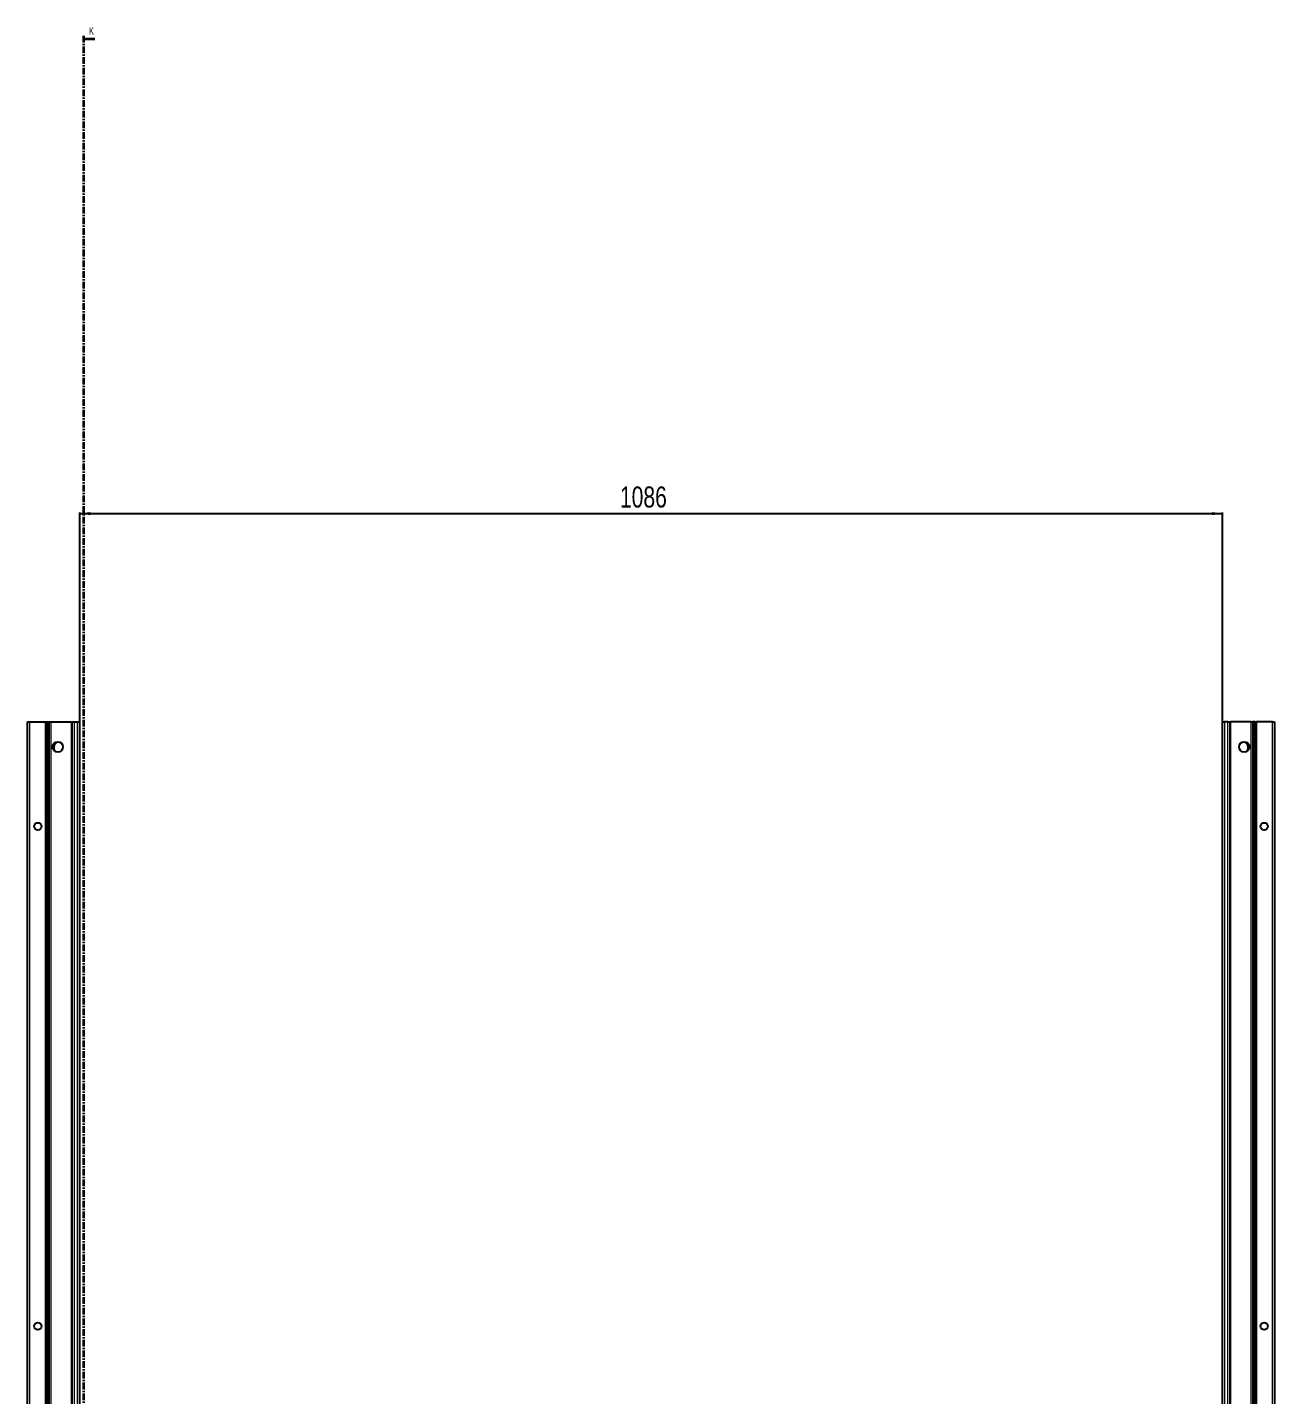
# Model space of a CAD drawing. Header units: millimetres. Extents: x -199 to 4366, y -2447 to 1507.
# Drawn here: x 2007 to 3193, y 207 to 1507 of the extents above; entities that cross this region are included whole.
import ezdxf

# ---------------------------------------------------------------- set-up
doc = ezdxf.new("R2010")
doc.units = ezdxf.units.MM
doc.linetypes.add('CENTER', pattern=[10.16, 6.35, -1.27, 1.27, -1.27])
doc.layers.add('FORMAT', color=7, linetype='Continuous')
doc.styles.add('SLDTEXTSTYLE0', font='TXT', dxfattribs={"width": 0.75})
doc.dimstyles.new('SLDDIMSTYLE0', dxfattribs={"dimtxt": 20, "dimasz": 10, "dimexe": 0, "dimexo": 0.0625, "dimgap": 5, "dimtad": 2, "dimdec": 1, "dimrnd": 1e-09, "dimzin": 12, "dimdsep": 46, "dimtxsty": 'SLDTEXTSTYLE0', "dimsah": 1, "dimcen": 0.09, "dimadec": 0, "dimazin": 3, "dimtfac": 1, "dimtofl": 0, "dimtmove": 0, "dimatfit": 3, "dimfxl": 0, "dimfrac": 2, "dimtolj": 1, "dimtzin": 12, "dimarcsym": 0})

# ---------------------------------------------------------------- blocks, each defined once
blk = doc.blocks.new('_D_4')
at = {"layer": 'FORMAT'}
for p, q in [((2057.1, 847.2), (2057.1, 1046)), ((2057.1, 1045), (3143.1, 1045)), ((3143.1, 847.2), (3143.1, 1046))]:
    blk.add_line(p, q, dxfattribs=at)
for points in [[(2057.1, 1045), (2067.1, 1043.5), (2067.1, 1046.5)], [(3143.1, 1045), (3133.1, 1046.5), (3133.1, 1043.5)]]:
    blk.add_solid(points, dxfattribs=at)
at = {"layer": 'FORMAT', "insert": (2570.5, 1070.8), "char_height": 20, "attachment_point": 1, "style": 'SLDTEXTSTYLE0'}
blk.add_mtext('1086', dxfattribs=at)

msp = doc.modelspace()

# ---------------------------------------------------------------- linework, layer by layer
at = {"color": 7, "linetype": 'CENTER', "lineweight": 35}
msp.add_line((2060.78, 1499.09), (2060.78, -1103.67), dxfattribs=at)
at = {"color": 7, "linetype": 'Continuous', "lineweight": 35}
msp.add_line((2071.42, 1496.09), (2060.78, 1496.09), dxfattribs=at)
at = {"color": 7, "linetype": 'Continuous', "lineweight": 25}
for p, q in [((2007.35, -851.79), (2007.35, 847.21)), ((2007.35, 847.21), (2009.35, 847.21)), ((2009.35, 847.21), (2024.7, 847.21)), ((2024.7, 847.21), (2025.35, 847.21)), ((2025.35, 823.46), (2025.35, 847.21)), ((2025.35, 847.21), (2025.94, 847.21)), ((2025.94, 847.21), (2027.14, 847.21)), ((2027.14, 847.21), (2027.14, -851.79)), ((2027.14, 847.21), (2027.18, 847.21)), ((2027.18, 847.21), (2027.18, -851.79)), ((2027.18, 847.21), (2028.38, 847.21)), ((2028.38, 847.21), (2029.8, 847.21)), ((2029.8, 847.21), (2049.2, 847.21)), ((2049.2, 847.21), (2049.85, 847.21)), ((2049.85, -851.79), (2049.85, 847.21)), ((2049.85, 847.21), (2051.85, 847.21)), ((2051.85, 847.21), (2055.05, 847.21)), ((2055.05, 847.21), (2057.05, 847.21)), ((2057.05, 847.21), (2057.05, -851.79)), ((3143.05, -851.79), (3143.05, 847.21)), ((3143.05, 847.21), (3145.05, 847.21)), ((3148.25, 847.21), (3145.05, 847.21)), ((3148.25, 847.21), (3150.25, 847.21)), ((3150.25, 847.21), (3150.25, -851.79)), ((3150.25, 847.21), (3150.9, 847.21)), ((3170.3, 847.21), (3150.9, 847.21)), ((3170.3, 847.21), (3171.72, 847.21)), ((3172.92, 847.21), (3171.72, 847.21)), ((3172.92, -851.79), (3172.92, 847.21)), ((3172.96, 847.21), (3172.92, 847.21)), ((3172.96, -851.79), (3172.96, 847.21)), ((3174.16, 847.21), (3172.96, 847.21)), ((3174.16, 847.21), (3174.75, 847.21)), ((3174.75, 847.21), (3174.75, 823.46)), ((3174.75, 847.21), (3175.4, 847.21)), ((3190.75, 847.21), (3175.4, 847.21)), ((3190.75, 847.21), (3192.75, 847.21)), ((3192.75, 847.21), (3192.75, -851.79)), ((2025.41, 823.35), (2025.35, 823.46)), ((2025.35, 823.46), (2025.35, 821.96)), ((2025.35, 821.96), (2025.41, 822.06)), ((2025.35, 773.46), (2025.35, 821.96)), ((2025.41, 822.06), (2025.41, 823.35)), ((2035.4, 827.73), (2035.4, 828.14)), ((3164.7, 828.14), (3164.7, 827.73)), ((3174.75, 823.46), (3174.69, 823.35)), ((3174.69, 823.35), (3174.69, 822.06)), ((3174.69, 822.06), (3174.75, 821.96)), ((3174.75, 821.96), (3174.75, 823.46)), ((3174.75, 821.96), (3174.75, 773.46)), ((2025.41, 773.35), (2025.35, 773.46)), ((2025.35, 773.46), (2025.35, 771.96)), ((2025.35, 771.96), (2025.41, 772.06)), ((2025.35, 723.46), (2025.35, 771.96)), ((2025.41, 772.06), (2025.41, 773.35)), ((3174.75, 773.46), (3174.69, 773.35)), ((3174.69, 773.35), (3174.69, 772.06)), ((3174.69, 772.06), (3174.75, 771.96)), ((3174.75, 771.96), (3174.75, 773.46)), ((3174.75, 771.96), (3174.75, 723.46)), ((2025.41, 723.35), (2025.35, 723.46)), ((2025.35, 723.46), (2025.35, 721.96)), ((2025.35, 721.96), (2025.41, 722.06)), ((2025.35, 673.46), (2025.35, 721.96)), ((2025.41, 722.06), (2025.41, 723.35)), ((3174.75, 723.46), (3174.69, 723.35)), ((3174.69, 723.35), (3174.69, 722.06)), ((3174.69, 722.06), (3174.75, 721.96)), ((3174.75, 721.96), (3174.75, 723.46)), ((3174.75, 721.96), (3174.75, 673.46)), ((2025.41, 673.35), (2025.35, 673.46)), ((2025.35, 673.46), (2025.35, 671.96)), ((2025.35, 671.96), (2025.41, 672.06)), ((2025.35, 623.46), (2025.35, 671.96)), ((2025.41, 672.06), (2025.41, 673.35)), ((3174.75, 673.46), (3174.69, 673.35)), ((3174.69, 673.35), (3174.69, 672.06)), ((3174.69, 672.06), (3174.75, 671.96)), ((3174.75, 671.96), (3174.75, 673.46)), ((3174.75, 671.96), (3174.75, 623.46)), ((2025.41, 623.35), (2025.35, 623.46)), ((2025.35, 623.46), (2025.35, 621.96)), ((2025.35, 621.96), (2025.41, 622.06)), ((2025.35, 573.46), (2025.35, 621.96)), ((2025.41, 622.06), (2025.41, 623.35)), ((3174.75, 623.46), (3174.69, 623.35)), ((3174.69, 623.35), (3174.69, 622.06)), ((3174.69, 622.06), (3174.75, 621.96)), ((3174.75, 621.96), (3174.75, 623.46)), ((3174.75, 621.96), (3174.75, 573.46)), ((2025.41, 573.35), (2025.35, 573.46)), ((2025.35, 573.46), (2025.35, 571.96)), ((2025.41, 572.06), (2025.41, 573.35)), ((3174.75, 573.46), (3174.69, 573.35)), ((3174.69, 573.35), (3174.69, 572.06)), ((3174.75, 571.96), (3174.75, 573.46)), ((2025.35, 571.96), (2025.41, 572.06)), ((2025.35, 523.46), (2025.35, 571.96)), ((3174.69, 572.06), (3174.75, 571.96)), ((3174.75, 571.96), (3174.75, 523.46)), ((2025.41, 523.35), (2025.35, 523.46)), ((2025.35, 523.46), (2025.35, 521.96)), ((2025.35, 521.96), (2025.41, 522.06)), ((2025.35, 473.46), (2025.35, 521.96)), ((2025.41, 522.06), (2025.41, 523.35)), ((3174.75, 523.46), (3174.69, 523.35)), ((3174.69, 523.35), (3174.69, 522.06)), ((3174.69, 522.06), (3174.75, 521.96)), ((3174.75, 521.96), (3174.75, 523.46)), ((3174.75, 521.96), (3174.75, 473.46)), ((2025.41, 473.35), (2025.35, 473.46)), ((2025.35, 473.46), (2025.35, 471.96)), ((2025.35, 471.96), (2025.41, 472.06)), ((2025.35, 423.46), (2025.35, 471.96)), ((2025.41, 472.06), (2025.41, 473.35)), ((3174.75, 473.46), (3174.69, 473.35)), ((3174.69, 473.35), (3174.69, 472.06)), ((3174.69, 472.06), (3174.75, 471.96)), ((3174.75, 471.96), (3174.75, 473.46)), ((3174.75, 471.96), (3174.75, 423.46)), ((2025.41, 423.35), (2025.35, 423.46)), ((2025.35, 423.46), (2025.35, 421.96)), ((2025.35, 421.96), (2025.41, 422.06)), ((2025.35, 373.46), (2025.35, 421.96)), ((2025.41, 422.06), (2025.41, 423.35)), ((3174.75, 423.46), (3174.69, 423.35)), ((3174.69, 423.35), (3174.69, 422.06)), ((3174.69, 422.06), (3174.75, 421.96)), ((3174.75, 421.96), (3174.75, 423.46)), ((3174.75, 421.96), (3174.75, 373.46)), ((2025.41, 373.35), (2025.35, 373.46)), ((2025.35, 373.46), (2025.35, 371.96)), ((2025.35, 371.96), (2025.41, 372.06)), ((2025.35, 323.46), (2025.35, 371.96)), ((2025.41, 372.06), (2025.41, 373.35)), ((3174.75, 373.46), (3174.69, 373.35)), ((3174.69, 373.35), (3174.69, 372.06)), ((3174.69, 372.06), (3174.75, 371.96)), ((3174.75, 371.96), (3174.75, 373.46)), ((3174.75, 371.96), (3174.75, 323.46)), ((2025.41, 323.35), (2025.35, 323.46)), ((2025.35, 323.46), (2025.35, 321.96)), ((2025.35, 321.96), (2025.41, 322.06)), ((2025.35, 273.46), (2025.35, 321.96)), ((2025.41, 322.06), (2025.41, 323.35)), ((3174.75, 323.46), (3174.69, 323.35)), ((3174.69, 323.35), (3174.69, 322.06)), ((3174.69, 322.06), (3174.75, 321.96)), ((3174.75, 321.96), (3174.75, 323.46)), ((3174.75, 321.96), (3174.75, 273.46)), ((2025.41, 273.35), (2025.35, 273.46)), ((2025.35, 273.46), (2025.35, 271.96)), ((2025.41, 272.06), (2025.41, 273.35)), ((3174.75, 273.46), (3174.69, 273.35)), ((3174.69, 273.35), (3174.69, 272.06)), ((3174.75, 271.96), (3174.75, 273.46)), ((2025.35, 271.96), (2025.41, 272.06)), ((2025.35, 223.46), (2025.35, 271.96)), ((3174.69, 272.06), (3174.75, 271.96)), ((3174.75, 271.96), (3174.75, 223.46)), ((2025.41, 223.35), (2025.35, 223.46)), ((2025.35, 223.46), (2025.35, 221.96)), ((2025.35, 221.96), (2025.41, 222.06)), ((2025.35, 173.46), (2025.35, 221.96)), ((2025.41, 222.06), (2025.41, 223.35)), ((3174.75, 223.46), (3174.69, 223.35)), ((3174.69, 223.35), (3174.69, 222.06)), ((3174.69, 222.06), (3174.75, 221.96)), ((3174.75, 221.96), (3174.75, 223.46)), ((3174.75, 221.96), (3174.75, 173.46))]:
    msp.add_line(p, q, dxfattribs=at)
at = {"color": 8, "linetype": 'Continuous', "lineweight": 18}
for p, q in [((2009.35, 847.21), (2009.35, -851.79)), ((2024.7, -851.79), (2024.7, 847.21)), ((2025.94, 847.21), (2025.94, -851.79)), ((2028.38, -851.79), (2028.38, 847.21)), ((2029.8, 847.21), (2029.8, -851.79)), ((2049.2, -851.79), (2049.2, 847.21)), ((2051.85, 847.21), (2051.85, -851.79)), ((2055.05, -851.79), (2055.05, 847.21)), ((3145.05, 847.21), (3145.05, -851.79)), ((3148.25, -851.79), (3148.25, 847.21)), ((3150.9, 847.21), (3150.9, -851.79)), ((3170.3, -851.79), (3170.3, 847.21)), ((3171.72, 847.21), (3171.72, -851.79)), ((3174.16, -851.79), (3174.16, 847.21)), ((3175.4, 847.21), (3175.4, -851.79)), ((3190.75, -851.79), (3190.75, 847.21))]:
    msp.add_line(p, q, dxfattribs=at)
at = {"color": 7, "linetype": 'Continuous', "lineweight": 25}
for centre, radius in [((2036.2, 823.21), 5), ((3163.9, 823.21), 5), ((2017.25, 747.71), 3.5), ((3182.85, 747.71), 3.5), ((2017.25, 272.71), 3.5), ((3182.85, 272.71), 3.5)]:
    msp.add_circle(centre, radius, dxfattribs=at)
for centre, radius, start, end in [((2037.7, 822.71), 5.25, 119.14074, 233.81086), ((2034.9, 827.73), 0.5, 299.14074, 0), ((3165.2, 827.73), 0.5, 180, 240.85926), ((3162.4, 822.71), 5.25, 306.18949, 60.85926)]:
    msp.add_arc(centre, radius, start, end, dxfattribs=at)
at = {"color": 7, "linetype": 'Continuous', "lineweight": 35}
msp.add_solid([(2060.78, 1496.09), (2067.78, 1494.97), (2067.78, 1497.21)], dxfattribs=at)

# ---------------------------------------------------------------- texts
at = {"color": 7, "linetype": 'Continuous', "insert": (2065.91, 1507.2), "char_height": 7, "attachment_point": 1, "style": 'SLDTEXTSTYLE0'}
msp.add_mtext('K', dxfattribs=at)

# ---------------------------------------------------------------- dimensions: what is measured, and where the dimension line sits
at = {"layer": 'FORMAT'}
dim = msp.add_linear_dim(base=(3143.05, 1045), p1=(2057.05, 847.21), p2=(3143.05, 847.21), angle=0, dimstyle='SLDDIMSTYLE0', dxfattribs=at)
dim.commit()
dim.dimension.update_dxf_attribs({"geometry": '_D_4', "text_midpoint": (2600.05, 1045), "dimtype": 160})

doc.saveas('drawing.dxf')
